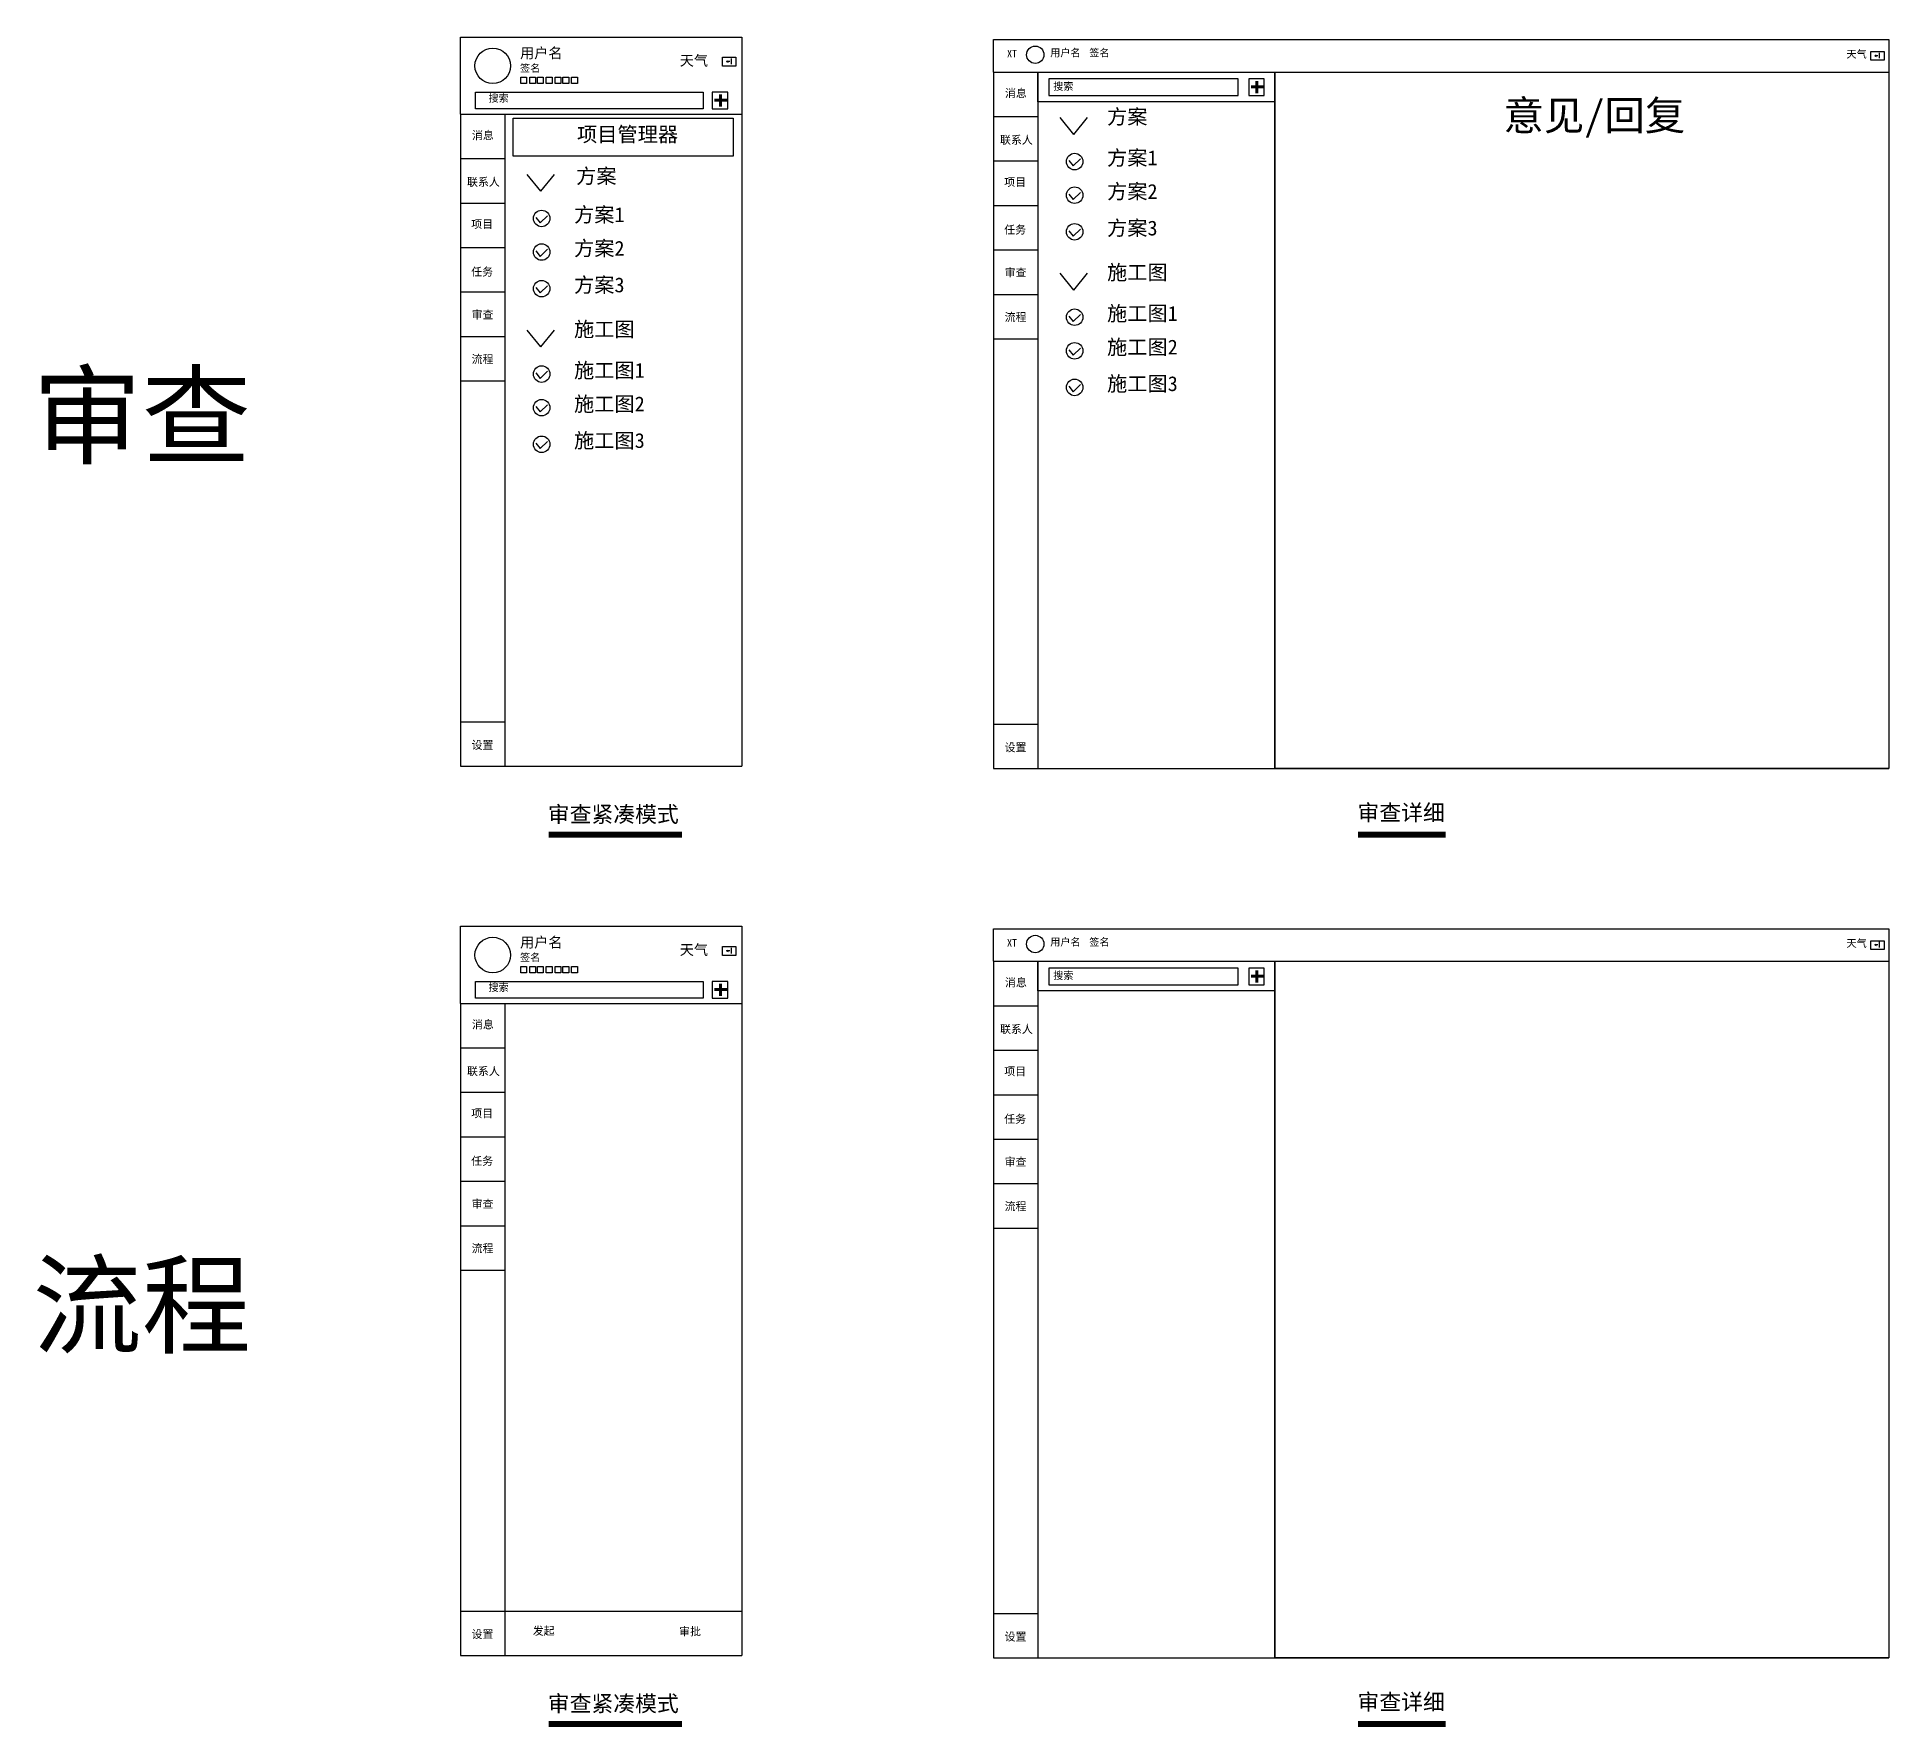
# Model space of a CAD drawing. Header units: millimetres. Extents: x 831 to 9769, y -14789 to 4150.
# Drawn here: x 837 to 7086, y -14789 to -9088 of the extents above; entities that cross this region are included whole.
import ezdxf

# ---------------------------------------------------------------- set-up
doc = ezdxf.new("R2010")
doc.units = ezdxf.units.MM
doc.styles.get("Standard").update_dxf_attribs({"font": 'arial.ttf'})

msp = doc.modelspace()

# ---------------------------------------------------------------- linework, layer by layer
for p, q in [((2265.514, -9347.514), (2265.514, -9087.514)), ((2265.514, -9087.514), (3215.514, -9087.514)), ((3215.514, -9087.514), (3215.514, -9347.514)), ((4063.953, -9205.68), (4063.953, -9095.68)), ((4063.953, -9095.68), (7085.849, -9095.68)), ((7085.849, -9095.68), (7085.849, -11555.68)), ((3179.113, -9160.186), (3179.113, -9179.063)), ((7053.184, -9140.436), (7053.184, -9159.313)), ((4063.953, -9205.68), (7085.849, -9205.68)), ((5013.953, -9205.68), (7085.849, -9205.68)), ((5013.953, -11555.68), (5013.953, -9205.68)), ((5013.953, -9205.68), (5013.953, -11555.68)), ((7085.849, -9205.68), (7085.849, -11555.68)), ((2265.514, -9347.514), (3215.514, -9347.514)), ((3215.514, -9347.514), (3215.514, -11547.514)), ((4063.953, -9355.68), (4213.953, -9355.68)), ((4287.794, -9359.144), (4333.936, -9415.896)), ((4380.079, -9359.144), (4333.936, -9415.896)), ((2265.514, -9497.514), (2415.514, -9497.514)), ((2489.355, -9550.977), (2535.497, -9607.73)), ((2581.64, -9550.977), (2535.497, -9607.73)), ((4063.953, -9505.68), (4213.953, -9505.68)), ((4318.625, -9503.916), (4333.494, -9522.112)), ((4333.494, -9522.112), (4358.489, -9498.364)), ((4318.625, -9617.291), (4333.494, -9635.487)), ((4333.494, -9635.487), (4358.489, -9611.738)), ((2265.514, -9647.514), (2415.514, -9647.514)), ((4063.953, -9655.68), (4213.953, -9655.68)), ((2520.186, -9695.75), (2535.055, -9713.946)), ((2535.055, -9713.946), (2560.05, -9690.197)), ((4318.625, -9740.743), (4333.494, -9758.939)), ((4333.494, -9758.939), (4358.489, -9735.191)), ((2265.514, -9797.514), (2415.514, -9797.514)), ((2520.186, -9809.125), (2535.055, -9827.32)), ((2535.055, -9827.32), (2560.05, -9803.572)), ((4063.953, -9805.68), (4213.953, -9805.68)), ((2520.186, -9932.577), (2535.055, -9950.773)), ((2535.055, -9950.773), (2560.05, -9927.024)), ((4287.794, -9884.205), (4333.936, -9940.958)), ((4380.079, -9884.205), (4333.936, -9940.958)), ((2265.514, -9947.514), (2415.514, -9947.514)), ((4063.953, -9955.68), (4213.953, -9955.68)), ((4318.625, -10028.978), (4333.494, -10047.174)), ((4333.494, -10047.174), (4358.489, -10023.425)), ((2265.514, -10097.514), (2415.514, -10097.514)), ((2489.355, -10076.039), (2535.497, -10132.791)), ((2581.64, -10076.039), (2535.497, -10132.791)), ((4063.953, -10105.68), (4213.953, -10105.68)), ((4318.625, -10142.352), (4333.494, -10160.548)), ((4333.494, -10160.548), (4358.489, -10136.8)), ((2265.514, -10247.514), (2415.514, -10247.514)), ((2520.186, -10220.811), (2535.055, -10239.007)), ((2535.055, -10239.007), (2560.05, -10215.259)), ((4318.625, -10265.805), (4333.494, -10284.001)), ((4333.494, -10284.001), (4358.489, -10260.252)), ((2520.186, -10334.186), (2535.055, -10352.382)), ((2535.055, -10352.382), (2560.05, -10328.633)), ((2520.186, -10457.638), (2535.055, -10475.834)), ((2535.055, -10475.834), (2560.05, -10452.086)), ((2265.514, -11397.514), (2415.514, -11397.514)), ((4063.953, -11405.68), (4213.953, -11405.68)), ((2265.514, -11547.514), (3215.514, -11547.514)), ((4063.953, -11555.68), (7085.849, -11555.68)), ((7085.849, -11555.68), (5013.953, -11555.68)), ((2265.514, -12347.514), (2265.514, -12087.514)), ((2265.514, -12087.514), (3215.514, -12087.514)), ((3215.514, -12087.514), (3215.514, -12347.514)), ((4063.953, -12205.68), (4063.953, -12095.68)), ((4063.953, -12095.68), (7085.849, -12095.68)), ((7085.849, -12095.68), (7085.849, -14555.68)), ((3179.113, -12160.186), (3179.113, -12179.063)), ((7053.184, -12140.436), (7053.184, -12159.313)), ((4063.953, -12205.68), (7085.849, -12205.68)), ((5013.953, -12205.68), (7085.849, -12205.68)), ((5013.953, -14555.68), (5013.953, -12205.68)), ((5013.953, -12205.68), (5013.953, -14555.68)), ((7085.849, -12205.68), (7085.849, -14555.68)), ((2265.514, -12347.514), (3215.514, -12347.514)), ((3215.514, -12347.514), (3215.514, -14547.514)), ((4063.953, -12355.68), (4213.953, -12355.68)), ((2265.514, -12497.514), (2415.514, -12497.514)), ((4063.953, -12505.68), (4213.953, -12505.68)), ((2265.514, -12647.514), (2415.514, -12647.514)), ((4063.953, -12655.68), (4213.953, -12655.68)), ((2265.514, -12797.514), (2415.514, -12797.514)), ((4063.953, -12805.68), (4213.953, -12805.68)), ((2265.514, -12947.514), (2415.514, -12947.514)), ((4063.953, -12955.68), (4213.953, -12955.68)), ((2265.514, -13097.514), (2415.514, -13097.514)), ((4063.953, -13105.68), (4213.953, -13105.68)), ((2265.514, -13247.514), (2415.514, -13247.514)), ((2265.514, -14397.514), (2415.514, -14397.514)), ((2415.514, -14397.514), (3215.514, -14397.514)), ((4063.953, -14405.68), (4213.953, -14405.68)), ((2265.514, -14547.514), (3215.514, -14547.514)), ((4063.953, -14555.68), (7085.849, -14555.68)), ((7085.849, -14555.68), (5013.953, -14555.68))]:
    msp.add_line(p, q)
for points in [[(3150.495, -9155.9), (3195.145, -9155.9), (3195.145, -9185.649), (3150.495, -9185.649)], [(7024.565, -9136.15), (7069.216, -9136.15), (7069.216, -9165.9), (7024.565, -9165.9)], [(2469.86, -9222.916), (2489.213, -9222.916), (2489.213, -9244.016), (2469.86, -9244.016)], [(2499.601, -9222.916), (2518.955, -9222.916), (2518.955, -9244.016), (2499.601, -9244.016)], [(2526.057, -9222.916), (2545.411, -9222.916), (2545.411, -9244.016), (2526.057, -9244.016)], [(2555.453, -9222.916), (2574.806, -9222.916), (2574.806, -9244.016), (2555.453, -9244.016)], [(2585.194, -9222.916), (2604.547, -9222.916), (2604.547, -9244.016), (2585.194, -9244.016)], [(2611.65, -9222.916), (2631.003, -9222.916), (2631.003, -9244.016), (2611.65, -9244.016)], [(2641.045, -9222.916), (2660.399, -9222.916), (2660.399, -9244.016), (2641.045, -9244.016)], [(4213.953, -9205.68), (5013.953, -9205.68), (5013.953, -9305.68), (4213.953, -9305.68)], [(4890.109, -9228.572), (4251.346, -9228.572), (4251.346, -9284.442), (4890.109, -9284.442)], [(4978.021, -9228.572), (4925.888, -9228.572), (4925.888, -9284.442), (4978.021, -9284.442)], [(2317.104, -9273.287), (3084.546, -9273.287), (3084.546, -9329.69), (2317.104, -9329.69)], [(3167.582, -9273.819), (3115.45, -9273.819), (3115.45, -9329.69), (3167.582, -9329.69)], [(2443.361, -9360.948), (3186.356, -9360.948), (3186.356, -9489.771), (2443.361, -9489.771)], [(3150.495, -12155.9), (3195.145, -12155.9), (3195.145, -12185.649), (3150.495, -12185.649)], [(7024.565, -12136.15), (7069.216, -12136.15), (7069.216, -12165.9), (7024.565, -12165.9)], [(2469.86, -12222.916), (2489.213, -12222.916), (2489.213, -12244.016), (2469.86, -12244.016)], [(2499.601, -12222.916), (2518.955, -12222.916), (2518.955, -12244.016), (2499.601, -12244.016)], [(2526.057, -12222.916), (2545.411, -12222.916), (2545.411, -12244.016), (2526.057, -12244.016)], [(2555.453, -12222.916), (2574.806, -12222.916), (2574.806, -12244.016), (2555.453, -12244.016)], [(2585.194, -12222.916), (2604.547, -12222.916), (2604.547, -12244.016), (2585.194, -12244.016)], [(2611.65, -12222.916), (2631.003, -12222.916), (2631.003, -12244.016), (2611.65, -12244.016)], [(2641.045, -12222.916), (2660.399, -12222.916), (2660.399, -12244.016), (2641.045, -12244.016)], [(4213.953, -12205.68), (5013.953, -12205.68), (5013.953, -12305.68), (4213.953, -12305.68)], [(4890.109, -12228.572), (4251.346, -12228.572), (4251.346, -12284.442), (4890.109, -12284.442)], [(4978.021, -12228.572), (4925.888, -12228.572), (4925.888, -12284.442), (4978.021, -12284.442)], [(2317.104, -12273.287), (3084.546, -12273.287), (3084.546, -12329.69), (2317.104, -12329.69)], [(3167.582, -12273.819), (3115.45, -12273.819), (3115.45, -12329.69), (3167.582, -12329.69)]]:
    msp.add_lwpolyline(points, close=True)
for points in [[(3174.337, -9170.167), (3163.916, -9170.167), (3168.692, -9167.726)], [(3174.337, -9170.167), (3163.916, -9170.167), (3168.692, -9172.608)], [(7048.408, -9150.417), (7037.987, -9150.417), (7042.763, -9147.976)], [(7048.408, -9150.417), (7037.987, -9150.417), (7042.763, -9152.858)], [(4063.953, -9205.68), (4063.953, -11555.68)], [(4213.953, -9205.68), (4213.953, -11555.68)], [(2265.514, -9347.514), (2265.514, -11547.514)], [(2415.514, -9347.514), (2415.514, -11547.514)], [(3174.337, -12170.167), (3163.916, -12170.167), (3168.692, -12167.726)], [(3174.337, -12170.167), (3163.916, -12170.167), (3168.692, -12172.608)], [(7048.408, -12150.417), (7037.987, -12150.417), (7042.763, -12147.976)], [(7048.408, -12150.417), (7037.987, -12150.417), (7042.763, -12152.858)], [(4063.953, -12205.68), (4063.953, -14555.68)], [(4213.953, -12205.68), (4213.953, -14555.68)], [(2265.514, -12347.514), (2265.514, -14547.514)], [(2415.514, -12347.514), (2415.514, -14547.514)]]:
    msp.add_lwpolyline(points)
for points, const_width in [([(4953.289, -9236.078), (4953.289, -9277.323)], 10), ([(3122.372, -9300.627), (3165.524, -9300.627)], 10), ([(3142.85, -9281.326), (3142.85, -9322.57)], 10), ([(4932.811, -9255.38), (4975.962, -9255.38)], 10), ([(2563.533, -11778.633), (3013.866, -11778.633)], 20), ([(5294.291, -11778.633), (5590, -11778.633)], 20), ([(4953.289, -12236.078), (4953.289, -12277.323)], 10), ([(3122.372, -12300.627), (3165.524, -12300.627)], 10), ([(3142.85, -12281.326), (3142.85, -12322.57)], 10), ([(4932.811, -12255.38), (4975.962, -12255.38)], 10), ([(2563.533, -14778.633), (3013.866, -14778.633)], 20), ([(5294.291, -14778.633), (5590, -14778.633)], 20)]:
    msp.add_lwpolyline(points, dxfattribs=dict(const_width=const_width))
for centre, radius in [((4205.313, -9147.334), 29.386), ((2374.834, -9184.607), 60), ((4338.264, -9507.656), 27.906), ((4338.264, -9621.031), 27.906), ((2539.825, -9699.49), 27.906), ((4338.264, -9744.483), 27.906), ((2539.825, -9812.864), 27.906), ((2539.825, -9936.317), 27.906), ((4338.264, -10032.718), 27.906), ((4338.264, -10146.092), 27.906), ((2539.825, -10224.551), 27.906), ((4338.264, -10269.545), 27.906), ((2539.825, -10337.926), 27.906), ((2539.825, -10461.378), 27.906), ((4205.313, -12147.334), 29.386), ((2374.834, -12184.607), 60)]:
    msp.add_circle(centre, radius)

# ---------------------------------------------------------------- texts
at = {"attachment_point": 1}
for s, insert, char_height in [('{\\fSimSun|b0|i0|c134|p2;用户名}', (2466.933, -9123.944), 35), ('{\\fSimSun|b0|i0|c134|p2;签名}', (2466.933, -9180.127), 25), ('{\\fSimSun|b0|i0|c134|p2;天气}', (3005.855, -9149.137), 35), ('{\\fSimSun|b0|i0|c134|p2;XT}', (4110.061, -9130.85), 25), ('{\\fSimSun|b0|i0|c134|p2;用户名}', (4255.809, -9128.066), 25), ('{\\fSimSun|b0|i0|c134|p2;签名}', (4387.62, -9128.283), 25), ('{\\fSimSun|b0|i0|c134|p2;天气}', (6942.461, -9132.566), 25), ('{\\fSimSun|b0|i0|c134|p2;搜索}', (4265.875, -9241.032), 25), ('{\\fSimSun|b0|i0|c134|p2;搜索}', (2360.648, -9281.057), 25), ('{\\fSimSun|b0|i0|c134|p2;消息}', (4103.243, -9263.609), 27), ('{\\fSimSun|b0|i0|c134|p2;意见/回复}', (5785.14, -9302.141), 100), ('{\\fSimSun|b0|i0|c134|p2;方案}', (4447.57, -9331.294), 50), ('{\\fSimSun|b0|i0|c134|p2;消息}', (2304.804, -9405.443), 27), ('{\\fSimSun|b0|i0|c134|p2;项目管理器}', (2659.098, -9390.652), 50), ('{\\fSimSun|b0|i0|c134|p2;联系人}', (4086.58, -9421.188), 27), ('{\\fSimSun|b0|i0|c134|p2;方案1}', (4447.57, -9469.962), 50), ('{\\fSimSun|b0|i0|c134|p2;联系人}', (2288.141, -9563.022), 27), ('{\\fSimSun|b0|i0|c134|p2;方案}', (2656.148, -9531.45), 50), ('{\\fSimSun|b0|i0|c134|p2;项目}', (4100.633, -9563.435), 27), ('{\\fSimSun|b0|i0|c134|p2;方案2}', (4447.57, -9583.336), 50), ('{\\fSimSun|b0|i0|c134|p2;方案1}', (2649.131, -9661.795), 50), ('{\\fSimSun|b0|i0|c134|p2;项目}', (2302.194, -9705.268), 27), ('{\\fSimSun|b0|i0|c134|p2;任务}', (4100.633, -9724.091), 27), ('{\\fSimSun|b0|i0|c134|p2;方案3}', (4447.57, -9706.789), 50), ('{\\fSimSun|b0|i0|c134|p2;方案2}', (2649.131, -9775.17), 50), ('{\\fSimSun|b0|i0|c134|p2;任务}', (2302.194, -9865.924), 27), ('{\\fSimSun|b0|i0|c134|p2;施工图}', (4447.57, -9856.355), 50), ('{\\fSimSun|b0|i0|c134|p2;方案3}', (2649.131, -9898.622), 50), ('{\\fSimSun|b0|i0|c134|p2;施工图}', (2649.131, -10048.189), 50), ('{\\fSimSun|b0|i0|c134|p2;流程}', (4102.107, -10018.763), 27), ('{\\fSimSun|b0|i0|c134|p2;施工图2}', (4447.57, -10108.398), 50), ('{\\fSimSun|b0|i0|c134|p2;流程}', (2303.668, -10160.596), 27), ('{\\fSimSun|b0|i0|c134|p2;审查}', (822.488, -10230.107), 270), ('{\\fSimSun|b0|i0|c134|p2;施工图3}', (4447.57, -10231.85), 50), ('{\\fSimSun|b0|i0|c134|p2;施工图2}', (2649.131, -10300.231), 50), ('{\\fSimSun|b0|i0|c134|p2;施工图3}', (2649.131, -10423.684), 50), ('{\\fSimSun|b0|i0|c134|p2;设置}', (2303.492, -11462.36), 27), ('{\\fSimSun|b0|i0|c134|p2;设置}', (4101.931, -11470.527), 27), ('{\\fSimSun|b0|i0|c134|p2;审查紧凑模式}', (2560.51, -11682.536), 54), ('{\\fSimSun|b0|i0|c134|p2;审查详细}', (5292.535, -11676.908), 54), ('{\\fSimSun|b0|i0|c134|p2;用户名}', (2466.933, -12123.944), 35), ('{\\fSimSun|b0|i0|c134|p2;签名}', (2466.933, -12180.127), 25), ('{\\fSimSun|b0|i0|c134|p2;天气}', (3005.855, -12149.137), 35), ('{\\fSimSun|b0|i0|c134|p2;XT}', (4110.061, -12130.85), 25), ('{\\fSimSun|b0|i0|c134|p2;用户名}', (4255.809, -12128.066), 25), ('{\\fSimSun|b0|i0|c134|p2;签名}', (4387.62, -12128.283), 25), ('{\\fSimSun|b0|i0|c134|p2;天气}', (6942.461, -12132.566), 25), ('{\\fSimSun|b0|i0|c134|p2;搜索}', (4265.875, -12241.032), 25), ('{\\fSimSun|b0|i0|c134|p2;搜索}', (2360.648, -12281.057), 25), ('{\\fSimSun|b0|i0|c134|p2;消息}', (4103.243, -12263.609), 27), ('{\\fSimSun|b0|i0|c134|p2;消息}', (2304.804, -12405.443), 27), ('{\\fSimSun|b0|i0|c134|p2;联系人}', (4086.58, -12421.188), 27), ('{\\fSimSun|b0|i0|c134|p2;联系人}', (2288.141, -12563.022), 27), ('{\\fSimSun|b0|i0|c134|p2;项目}', (4100.633, -12563.435), 27), ('{\\fSimSun|b0|i0|c134|p2;项目}', (2302.194, -12705.268), 27), ('{\\fSimSun|b0|i0|c134|p2;任务}', (4100.633, -12724.091), 27), ('{\\fSimSun|b0|i0|c134|p2;任务}', (2302.194, -12865.924), 27), ('{\\fSimSun|b0|i0|c134|p2;审查}', (4102.107, -12868.763), 27), ('{\\fSimSun|b0|i0|c134|p2;审查}', (2303.668, -13010.596), 27), ('{\\fSimSun|b0|i0|c134|p2;流程}', (822.488, -13230.107), 270), ('{\\fSimSun|b0|i0|c134|p2;设置}', (2303.492, -14462.36), 27), ('{\\fSimSun|b0|i0|c134|p2;发起}', (2509.782, -14451.038), 27), ('{\\fSimSun|b0|i0|c134|p2;审批}', (3003.717, -14452.955), 27), ('{\\fSimSun|b0|i0|c134|p2;设置}', (4101.931, -14470.527), 27), ('{\\fSimSun|b0|i0|c134|p2;审查紧凑模式}', (2560.51, -14682.536), 54), ('{\\fSimSun|b0|i0|c134|p2;审查详细}', (5292.535, -14676.908), 54)]:
    msp.add_mtext(s, dxfattribs=dict(at, insert=insert, char_height=char_height))
at = {"color": 1, "char_height": 27, "attachment_point": 1}
for s, insert in [('{\\fSimSun|b0|i0|c134|p2;审查}', (4102.107, -9868.763)), ('{\\fSimSun|b0|i0|c134|p2;审查}', (2303.668, -10010.596)), ('{\\fSimSun|b0|i0|c134|p2;流程}', (4102.107, -13018.763)), ('{\\fSimSun|b0|i0|c134|p2;流程}', (2303.668, -13160.596))]:
    msp.add_mtext(s, dxfattribs=dict(at, insert=insert))
at = {"char_height": 50, "width": 459.13503, "attachment_point": 1}
for insert in [(4447.57, -9995.023), (2649.131, -10186.857)]:
    msp.add_mtext('{\\fSimSun|b0|i0|c134|p2;施工图1}', dxfattribs=dict(at, insert=insert))

doc.saveas('drawing.dxf')
